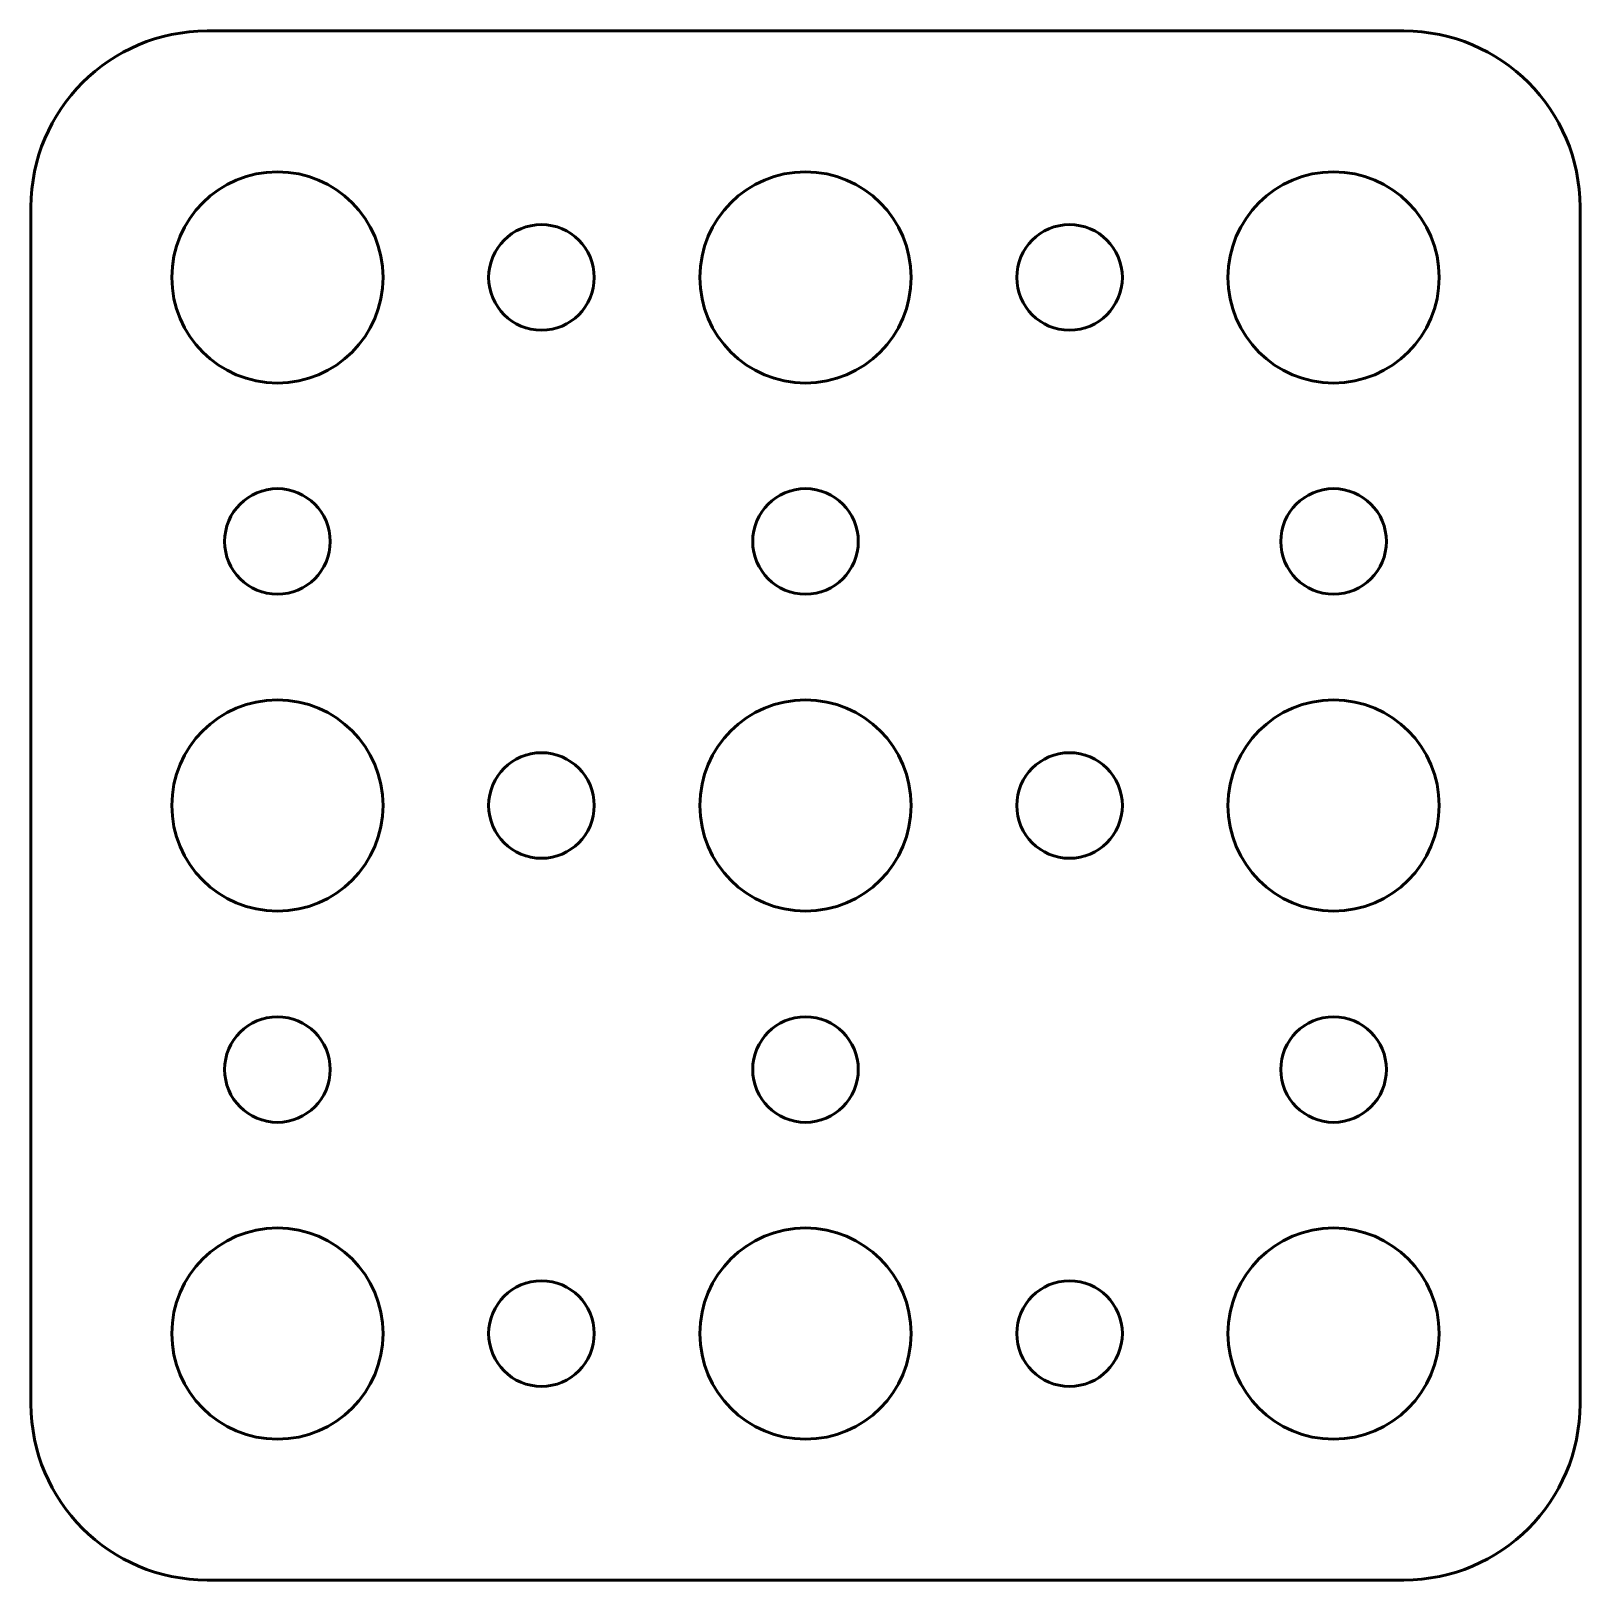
# Model space of a CAD drawing. Header units: centimetres. Extents: x -40.8 to 37.3, y -24.7 to 43.3.
# Drawn here: x -2.2 to 2.2, y -2.2 to 2.2 of the extents above; entities that cross this region are included whole.
import ezdxf

# ---------------------------------------------------------------- set-up
doc = ezdxf.new("R2010")
doc.units = ezdxf.units.CM
doc.header["$MEASUREMENT"] = 0
doc.layers.add('Layer 1', color=7, linetype='Continuous')

msp = doc.modelspace()

# ---------------------------------------------------------------- linework, layer by layer
at = {"layer": 'Layer 1', "lineweight": 53}
for centre, major_axis in [((-1.49999, 1.49999), (0, 0.30001)), ((0.00001, 1.49999), (0, 0.30001)), ((1.50001, 1.49999), (0, 0.30001)), ((-0.75, 1.5), (0, 0.15)), ((0.75, 1.5), (0, 0.15)), ((-1.5, 0.75), (0, 0.15)), ((0, 0.75), (0, 0.15)), ((1.5, 0.75), (0, 0.15)), ((-1.49999, -0.00001), (0, 0.30001)), ((0.00001, -0.00001), (0, 0.30001)), ((1.50001, -0.00001), (0, 0.30001)), ((-0.75, 0), (0, 0.15)), ((0.75, 0), (0, 0.15)), ((-1.5, -0.75), (0, 0.15)), ((0, -0.75), (0, 0.15)), ((1.5, -0.75), (0, 0.15)), ((-1.49999, -1.50001), (0, 0.30001)), ((0.00001, -1.50001), (0, 0.30001)), ((1.50001, -1.50001), (0, 0.30001)), ((-0.75, -1.5), (0, 0.15)), ((0.75, -1.5), (0, 0.15))]:
    msp.add_ellipse(centre, major_axis=major_axis, ratio=1, dxfattribs=at)
msp.add_open_spline([(-2.2, -1.7), (-2.2, -1.7), (-2.2, 1.7), (-2.2, 1.7), (-2.2, 1.7), (-2.2, 1.97614), (-1.97614, 2.2), (-1.7, 2.2), (-1.7, 2.2), (-1.7, 2.2), (1.7, 2.2), (1.7, 2.2), (1.7, 2.2), (1.97614, 2.2), (2.2, 1.97614), (2.2, 1.7), (2.2, 1.7), (2.2, 1.7), (2.2, -1.7), (2.2, -1.7), (2.2, -1.7), (2.2, -1.97614), (1.97614, -2.2), (1.7, -2.2), (1.7, -2.2), (1.7, -2.2), (-1.7, -2.2), (-1.7, -2.2), (-1.7, -2.2), (-1.97614, -2.2), (-2.2, -1.97614), (-2.2, -1.7)], degree=3, knots=[0, 0, 0, 0, 0.1111111, 0.1111111, 0.1111111, 0.1111111, 0.2222222, 0.2222222, 0.2222222, 0.2222222, 0.3333333, 0.3333333, 0.3333333, 0.3333333, 0.4444444, 0.4444444, 0.4444444, 0.4444444, 0.5555556, 0.5555556, 0.5555556, 0.5555556, 0.6666667, 0.6666667, 0.6666667, 0.6666667, 0.7777778, 0.7777778, 0.7777778, 0.7777778, 1, 1, 1, 1], dxfattribs=at)

doc.saveas('drawing.dxf')
